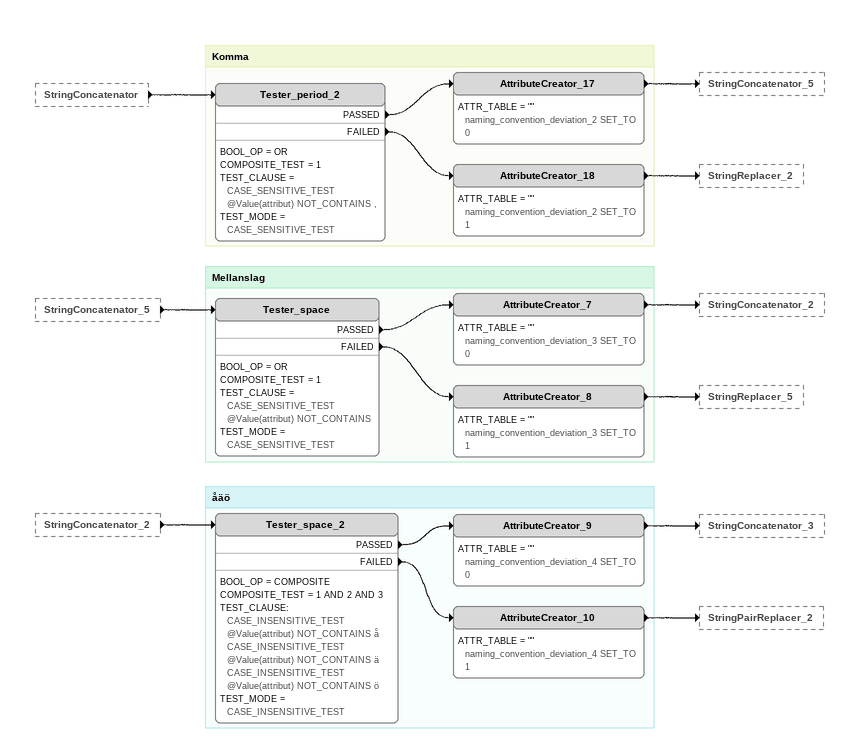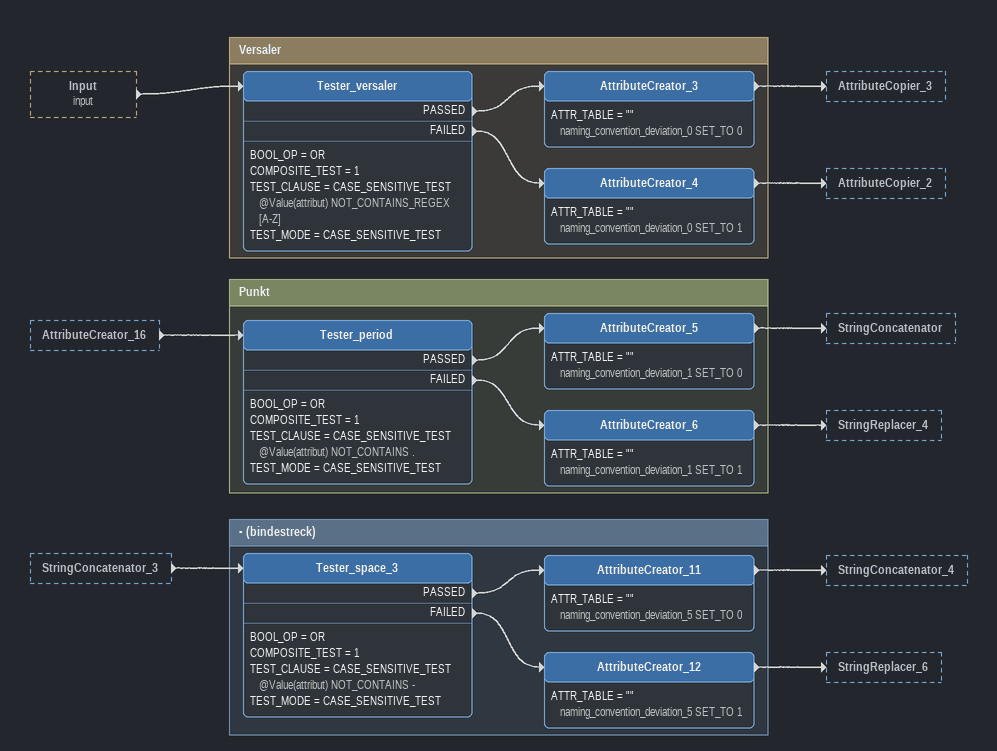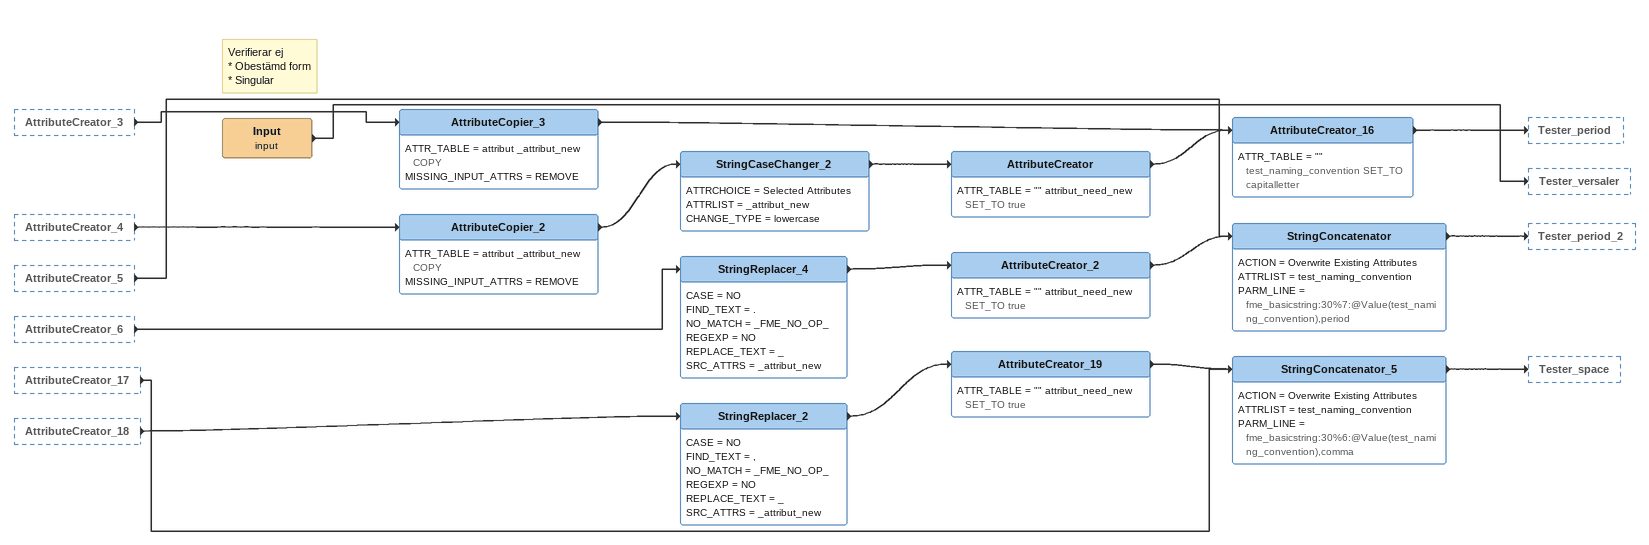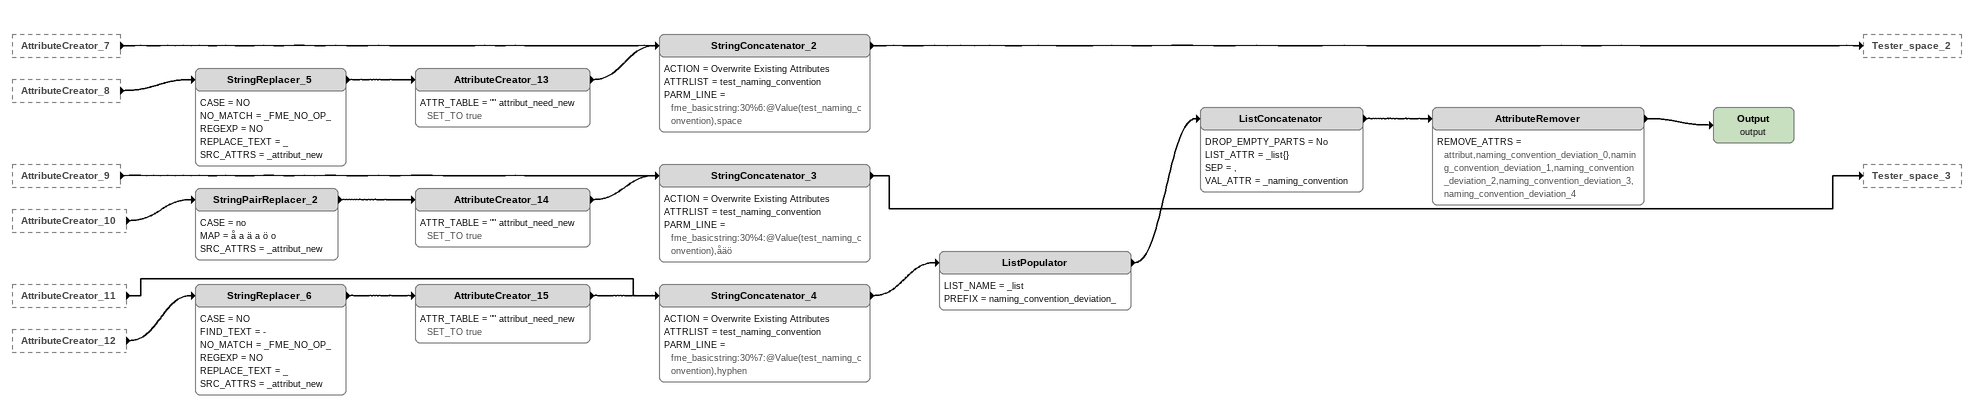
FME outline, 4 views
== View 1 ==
StringConcatenator [outside]
    -> Tester_period_2
StringConcatenator_5 [outside]
    -> Tester_space
StringConcatenator_2 [outside]
    -> Tester_space_2

Bookmark: Komma
Tester_period_2
    BOOL_OP = OR
    COMPOSITE_TEST = 1
    TEST_CLAUSE = CASE_SENSITIVE_TEST @Value(attribut) NOT_CONTAINS ,
    TEST_MODE = CASE_SENSITIVE_TEST
    PASSED -> AttributeCreator_17
    FAILED -> AttributeCreator_18
AttributeCreator_17
    ATTR_TABLE = "" naming_convention_deviation_2 SET_TO 0
    -> StringConcatenator_5
AttributeCreator_18
    ATTR_TABLE = "" naming_convention_deviation_2 SET_TO 1
    -> StringReplacer_2

Bookmark: Mellanslag
Tester_space
    BOOL_OP = OR
    COMPOSITE_TEST = 1
    TEST_CLAUSE = CASE_SENSITIVE_TEST @Value(attribut) NOT_CONTAINS
    TEST_MODE = CASE_SENSITIVE_TEST
    PASSED -> AttributeCreator_7
    FAILED -> AttributeCreator_8
AttributeCreator_7
    ATTR_TABLE = "" naming_convention_deviation_3 SET_TO 0
    -> StringConcatenator_2
AttributeCreator_8
    ATTR_TABLE = "" naming_convention_deviation_3 SET_TO 1
    -> StringReplacer_5

Bookmark: åäö
Tester_space_2
    BOOL_OP = COMPOSITE
    COMPOSITE_TEST = 1 AND 2 AND 3
    TEST_CLAUSE:
      CASE_INSENSITIVE_TEST @Value(attribut) NOT_CONTAINS å
      CASE_INSENSITIVE_TEST @Value(attribut) NOT_CONTAINS ä
      CASE_INSENSITIVE_TEST @Value(attribut) NOT_CONTAINS ö
    TEST_MODE = CASE_INSENSITIVE_TEST
    PASSED -> AttributeCreator_9
    FAILED -> AttributeCreator_10
AttributeCreator_9
    ATTR_TABLE = "" naming_convention_deviation_4 SET_TO 0
    -> StringConcatenator_3
AttributeCreator_10
    ATTR_TABLE = "" naming_convention_deviation_4 SET_TO 1
    -> StringPairReplacer_2

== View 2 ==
Input (input) [outside]
    -> Tester_versaler
AttributeCreator_16 [outside]
    -> Tester_period
StringConcatenator_3 [outside]
    -> Tester_space_3

Bookmark: Versaler
Tester_versaler
    BOOL_OP = OR
    COMPOSITE_TEST = 1
    TEST_CLAUSE = CASE_SENSITIVE_TEST @Value(attribut) NOT_CONTAINS_REGEX [A-Z]
    TEST_MODE = CASE_SENSITIVE_TEST
    PASSED -> AttributeCreator_3
    FAILED -> AttributeCreator_4
AttributeCreator_3
    ATTR_TABLE = "" naming_convention_deviation_0 SET_TO 0
    -> AttributeCopier_3
AttributeCreator_4
    ATTR_TABLE = "" naming_convention_deviation_0 SET_TO 1
    -> AttributeCopier_2

Bookmark: Punkt
Tester_period
    BOOL_OP = OR
    COMPOSITE_TEST = 1
    TEST_CLAUSE = CASE_SENSITIVE_TEST @Value(attribut) NOT_CONTAINS .
    TEST_MODE = CASE_SENSITIVE_TEST
    PASSED -> AttributeCreator_5
    FAILED -> AttributeCreator_6
AttributeCreator_5
    ATTR_TABLE = "" naming_convention_deviation_1 SET_TO 0
    -> StringConcatenator
AttributeCreator_6
    ATTR_TABLE = "" naming_convention_deviation_1 SET_TO 1
    -> StringReplacer_4

Bookmark: - (bindestreck)
Tester_space_3
    BOOL_OP = OR
    COMPOSITE_TEST = 1
    TEST_CLAUSE = CASE_SENSITIVE_TEST @Value(attribut) NOT_CONTAINS -
    TEST_MODE = CASE_SENSITIVE_TEST
    PASSED -> AttributeCreator_11
    FAILED -> AttributeCreator_12
AttributeCreator_11
    ATTR_TABLE = "" naming_convention_deviation_5 SET_TO 0
    -> StringConcatenator_4
AttributeCreator_12
    ATTR_TABLE = "" naming_convention_deviation_5 SET_TO 1
    -> StringReplacer_6

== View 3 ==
AttributeCreator_3 [outside]
    -> AttributeCopier_3
AttributeCreator_4 [outside]
    -> AttributeCopier_2
AttributeCreator_5 [outside]
    -> StringConcatenator
AttributeCreator_6 [outside]
    -> StringReplacer_4
AttributeCreator_17 [outside]
    -> StringConcatenator_5
AttributeCreator_18 [outside]
    -> StringReplacer_2
Note: Verifierar ej / * Obestämd form / * Singular
Input (input)
    -> Tester_versaler
AttributeCopier_3
    ATTR_TABLE = attribut _attribut_new COPY
    MISSING_INPUT_ATTRS = REMOVE
    -> AttributeCreator_16
AttributeCopier_2
    ATTR_TABLE = attribut _attribut_new COPY
    MISSING_INPUT_ATTRS = REMOVE
    -> StringCaseChanger_2
StringCaseChanger_2
    ATTRCHOICE = Selected Attributes
    ATTRLIST = _attribut_new
    CHANGE_TYPE = lowercase
    -> AttributeCreator
AttributeCreator
    ATTR_TABLE = "" attribut_need_new SET_TO true
    -> AttributeCreator_16
AttributeCreator_16
    ATTR_TABLE = "" test_naming_convention SET_TO capitalletter
    -> Tester_period
StringReplacer_4
    CASE = NO
    FIND_TEXT = .
    NO_MATCH = _FME_NO_OP_
    REGEXP = NO
    REPLACE_TEXT = _
    SRC_ATTRS = _attribut_new
    -> AttributeCreator_2
AttributeCreator_2
    ATTR_TABLE = "" attribut_need_new SET_TO true
    -> StringConcatenator
StringConcatenator
    ACTION = Overwrite Existing Attributes
    ATTRLIST = test_naming_convention
    PARM_LINE = fme_basicstring:30%7:@Value(test_naming_convention),period
    -> Tester_period_2
StringReplacer_2
    CASE = NO
    FIND_TEXT = ,
    NO_MATCH = _FME_NO_OP_
    REGEXP = NO
    REPLACE_TEXT = _
    SRC_ATTRS = _attribut_new
    -> AttributeCreator_19
AttributeCreator_19
    ATTR_TABLE = "" attribut_need_new SET_TO true
    -> StringConcatenator_5
StringConcatenator_5
    ACTION = Overwrite Existing Attributes
    ATTRLIST = test_naming_convention
    PARM_LINE = fme_basicstring:30%6:@Value(test_naming_convention),comma
    -> Tester_space

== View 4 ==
AttributeCreator_7 [outside]
    -> StringConcatenator_2
AttributeCreator_8 [outside]
    -> StringReplacer_5
AttributeCreator_9 [outside]
    -> StringConcatenator_3
AttributeCreator_10 [outside]
    -> StringPairReplacer_2
AttributeCreator_11 [outside]
    -> StringConcatenator_4
AttributeCreator_12 [outside]
    -> StringReplacer_6
StringReplacer_5
    CASE = NO
    NO_MATCH = _FME_NO_OP_
    REGEXP = NO
    REPLACE_TEXT = _
    SRC_ATTRS = _attribut_new
    -> AttributeCreator_13
AttributeCreator_13
    ATTR_TABLE = "" attribut_need_new SET_TO true
    -> StringConcatenator_2
StringConcatenator_2
    ACTION = Overwrite Existing Attributes
    ATTRLIST = test_naming_convention
    PARM_LINE = fme_basicstring:30%6:@Value(test_naming_convention),space
    -> Tester_space_2
StringPairReplacer_2
    CASE = no
    MAP = å a ä a ö o
    SRC_ATTRS = _attribut_new
    -> AttributeCreator_14
AttributeCreator_14
    ATTR_TABLE = "" attribut_need_new SET_TO true
    -> StringConcatenator_3
StringConcatenator_3
    ACTION = Overwrite Existing Attributes
    ATTRLIST = test_naming_convention
    PARM_LINE = fme_basicstring:30%4:@Value(test_naming_convention),åäö
    -> Tester_space_3
StringReplacer_6
    CASE = NO
    FIND_TEXT = -
    NO_MATCH = _FME_NO_OP_
    REGEXP = NO
    REPLACE_TEXT = _
    SRC_ATTRS = _attribut_new
    -> AttributeCreator_15
AttributeCreator_15
    ATTR_TABLE = "" attribut_need_new SET_TO true
    -> StringConcatenator_4
StringConcatenator_4
    ACTION = Overwrite Existing Attributes
    ATTRLIST = test_naming_convention
    PARM_LINE = fme_basicstring:30%7:@Value(test_naming_convention),hyphen
    -> ListPopulator
ListPopulator
    LIST_NAME = _list
    PREFIX = naming_convention_deviation_
    -> ListConcatenator
ListConcatenator
    DROP_EMPTY_PARTS = No
    LIST_ATTR = _list{}
    SEP = ,
    VAL_ATTR = _naming_convention
    -> AttributeRemover
AttributeRemover
    REMOVE_ATTRS = attribut,naming_convention_deviation_0,naming_convention_deviation_1,naming_convention_deviation_2,naming_convention_deviation_3,naming_convention_deviation_4
    -> Output (output)
Output (output)
